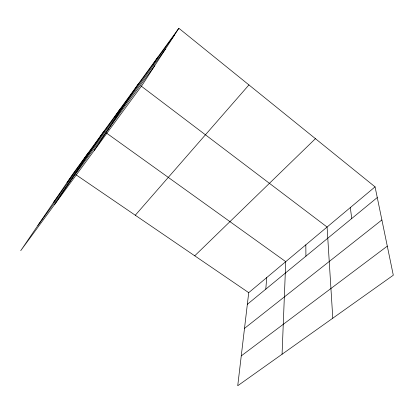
<?xml version="1.0" encoding="UTF-8"?>
<svg xmlns="http://www.w3.org/2000/svg" width="414" height="414" viewBox="0 0 414 414"><rect width="100%" height="100%" fill="white"/><g stroke="black" fill="none" stroke-linecap="round" stroke-linejoin="round"><path stroke-width="0.62" d="M282.069 354.234L285.743 261.658L106.533 133.101M265.793 289.148L266.735 277.577M375.058 186.859L248.721 292.662L237.734 385.734L393.3 275.212L375.058 186.859L178.843 28.266L73.501 173.062L20.7 250.708L142.478 84.71L178.843 28.266M153.071 64.418L157.884 57.07M94.206 150.51L138.343 83.933M114.937 116.789L120.593 108.333M54.638 204.444L103.93 131.233M82.013 162.003L88.265 152.771M67.016 182.595L174.568 34.895M53.509 202.456L165.502 48.971M37.876 225.449L154.712 65.722M135.29 215.239L248.938 84.922M194.73 255.811L315.437 138.669M247.349 304.311L377.263 197.545M244.508 328.374L381.889 219.948M241.253 355.9L387.297 246.133M76.16 174.879L248.721 292.662M140.895 85.869L327.086 227.032L332.794 318.2M350.327 207.569L351.734 218.52M305.827 244.834L305.92 256.173"/></g></svg>
